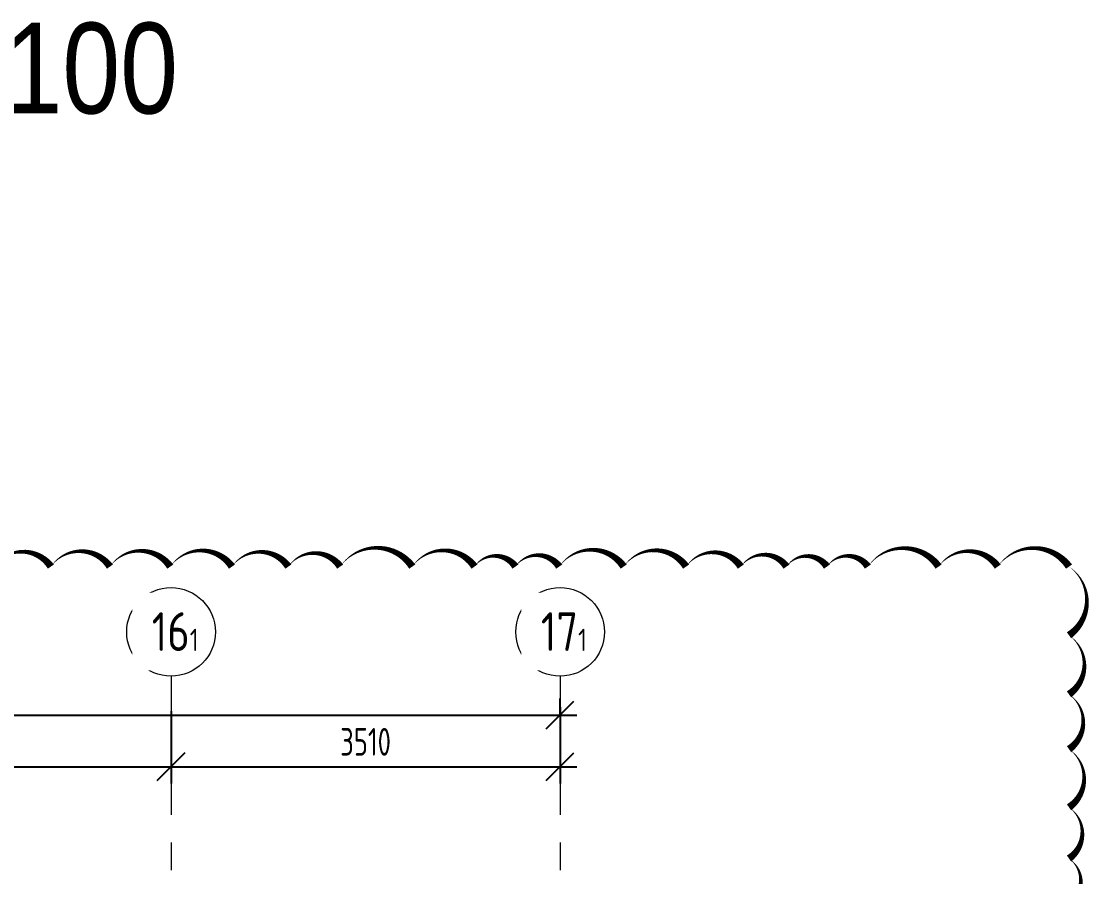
# Model space of a CAD drawing. Header units: millimetres. Extents: x -455656 to 9247092, y 0 to 412358.
# Drawn here: x -159584 to -149938, y 380213 to 387928 of the extents above; entities that cross this region are included whole.
import ezdxf

# ---------------------------------------------------------------- set-up
doc = ezdxf.new("R2010")
doc.units = ezdxf.units.MM
doc.header["$MEASUREMENT"] = 0
doc.header["$PDMODE"] = 3
doc.header["$PDSIZE"] = -4
doc.linetypes.add('CENTER', pattern=[2, 1.25, -0.25, 0.25, -0.25])
doc.layers.get('0').update_dxf_attribs({"color": 250, "lineweight": 9})
doc.layers.get('Defpoints').update_dxf_attribs({"color": 6})
doc.layers.add('подлога', color=250, linetype='Continuous', lineweight=9)
doc.layers.add('Радиаторы', color=250, linetype='Continuous', lineweight=9)
doc.styles.add('Arial', font='ARIALN.TTF')
doc.styles.add('ГОСТ 2.304', font='isocpeur.TTF', dxfattribs={"width": 0.7})
doc.dimstyles.new('СПДС', dxfattribs={"dimscale": 100, "dimtxt": 2.5, "dimasz": 2.5, "dimexe": 1.5, "dimexo": 0, "dimgap": 1, "dimtad": 1, "dimdec": 0, "dimrnd": 1, "dimtxsty": 'ГОСТ 2.304', "dimblk": 'OBLIQUE', "dimcen": 2.5, "dimdle": 1.5, "dimadec": 0, "dimazin": 2, "dimtfac": 0.75, "dimtdec": 0, "dimtmove": 1, "dimatfit": 3, "dimfxl": 1, "dimtolj": 1, "dimarcsym": 1})

# ---------------------------------------------------------------- blocks, each defined once
blk = doc.blocks.new('_Oblique')
at = {"color": 0, "linetype": 'ByBlock', "lineweight": -2}
blk.add_line((-0.5, -0.5), (0.5, 0.5), dxfattribs=at)
blk = doc.blocks.new('*D713')
at = {"layer": 'Defpoints', "color": 0, "lineweight": 30, "ltscale": 100, "transparency": 16777216}
for p in [(-164233.9, 381706.1), (-158233.9, 381705.3), (-158233.9, 381204.2)]:
    blk.add_point(p, dxfattribs=at)
at = {"layer": 'подлога', "color": 0, "lineweight": -2, "ltscale": 100}
for p, q in [((-164233.9, 381706.1), (-164233.9, 381054.2)), ((-158233.9, 381705.3), (-158233.9, 381054.2)), ((-164383.9, 381204.2), (-158083.9, 381204.2))]:
    blk.add_line(p, q, dxfattribs=at)
at = {"layer": 'подлога', "color": 0, "lineweight": -2, "ltscale": 100, "xscale": 250, "yscale": 250, "zscale": 250, "rotation": 180}
blk.add_blockref('_Oblique', (-164233.9, 381204.2), dxfattribs=at)
at = {"layer": 'подлога', "color": 0, "lineweight": -2, "ltscale": 100, "xscale": 250, "yscale": 250, "zscale": 250}
blk.add_blockref('_Oblique', (-158233.9, 381204.2), dxfattribs=at)
at = {"layer": 'подлога', "color": 0, "ltscale": 100, "insert": (-161233.9, 381429.2), "char_height": 250, "attachment_point": 5, "style": 'ГОСТ 2.304'}
blk.add_mtext('\\A1;6000', dxfattribs=at)
blk = doc.blocks.new('*D714')
at = {"layer": 'Defpoints', "color": 0, "lineweight": 30, "ltscale": 100, "transparency": 16777216}
for p in [(-158233.9, 381705.3), (-154723.9, 381742.3), (-154723.9, 381204.2)]:
    blk.add_point(p, dxfattribs=at)
at = {"layer": 'подлога', "color": 0, "lineweight": -2, "ltscale": 100}
for p, q in [((-158233.9, 381705.3), (-158233.9, 381054.2)), ((-154723.9, 381742.3), (-154723.9, 381054.2)), ((-158383.9, 381204.2), (-154573.9, 381204.2))]:
    blk.add_line(p, q, dxfattribs=at)
at = {"layer": 'подлога', "color": 0, "lineweight": -2, "ltscale": 100, "xscale": 250, "yscale": 250, "zscale": 250, "rotation": 180}
blk.add_blockref('_Oblique', (-158233.9, 381204.2), dxfattribs=at)
at = {"layer": 'подлога', "color": 0, "lineweight": -2, "ltscale": 100, "xscale": 250, "yscale": 250, "zscale": 250}
blk.add_blockref('_Oblique', (-154723.9, 381204.2), dxfattribs=at)
at = {"layer": 'подлога', "color": 0, "ltscale": 100, "insert": (-156478.9, 381429.2), "char_height": 250, "attachment_point": 5, "style": 'ГОСТ 2.304'}
blk.add_mtext('\\A1;3510', dxfattribs=at)
blk = doc.blocks.new('*D751')
at = {"layer": 'Defpoints', "color": 0, "lineweight": 30, "ltscale": 100, "transparency": 16777216}
for p in [(-218233.9, 381670.7), (-154723.9, 381670.7), (-154723.9, 381670.7)]:
    blk.add_point(p, dxfattribs=at)
at = {"layer": 'подлога', "color": 0, "lineweight": -2, "ltscale": 100}
for p, q in [((-218233.9, 381670.7), (-218233.9, 381820.7)), ((-154723.9, 381670.7), (-154723.9, 381820.7)), ((-218383.9, 381670.7), (-154573.9, 381670.7))]:
    blk.add_line(p, q, dxfattribs=at)
at = {"layer": 'подлога', "color": 0, "lineweight": -2, "ltscale": 100, "xscale": 250, "yscale": 250, "zscale": 250, "rotation": 180}
blk.add_blockref('_Oblique', (-218233.9, 381670.7), dxfattribs=at)
at = {"layer": 'подлога', "color": 0, "lineweight": -2, "ltscale": 100, "xscale": 250, "yscale": 250, "zscale": 250}
blk.add_blockref('_Oblique', (-154723.9, 381670.7), dxfattribs=at)
at = {"layer": 'подлога', "color": 0, "ltscale": 100, "insert": (-186478.9, 381895.7), "char_height": 250, "attachment_point": 5, "style": 'ГОСТ 2.304'}
blk.add_mtext('\\A1;63510', dxfattribs=at)

msp = doc.modelspace()

# ---------------------------------------------------------------- linework, layer by layer
at = {"layer": 'подлога', "linetype": 'CENTER', "ltscale": 1000}
for p, q in [((-158233.9, 382020.7), (-158233.9, 326288.3)), ((-154723.9, 382020.7), (-154723.9, 326288.3))]:
    msp.add_line(p, q, dxfattribs=at)
at = {"layer": 'подлога', "ltscale": 0.5}
for centre in [(-158233.9, 382420.7), (-154723.9, 382420.7)]:
    msp.add_circle(centre, 400, dxfattribs=at)

# ---------------------------------------------------------------- texts
at = {"layer": 'подлога', "style": 'Arial'}
msp.add_text('План 1 этажа. М1:100', height=818.828, dxfattribs=at).set_placement((-167705.5, 387097.4))

# ---------------------------------------------------------------- dimensions: what is measured, and where the dimension line sits
at = {"layer": 'подлога', "ltscale": 100}
for base, p1, p2, picture, middle in [((-158233.9, 381204.2), (-164233.9, 381706.1), (-158233.9, 381705.3), '*D713', (-161233.9, 381429.2)), ((-154723.9, 381204.2), (-158233.9, 381705.3), (-154723.9, 381742.3), '*D714', (-156478.9, 381429.2))]:
    dim = msp.add_linear_dim(base=base, p1=p1, p2=p2, dimstyle='СПДС', dxfattribs=at)
    dim.commit()
    dim.dimension.update_dxf_attribs({"geometry": picture, "text_midpoint": middle})

# ---------------------------------------------------------------- next in the draw order: texts
at = {"layer": 'подлога', "char_height": 350, "width": 123.867, "attachment_point": 1, "line_spacing_factor": 1.149209, "style": 'ГОСТ 2.304', "bg_fill": 2}
for s, insert in [('{\\W0.8;16\\H0.57143x;1}', (-158408, 382598.4)), ('{\\W0.8;17\\H0.57143x;1}', (-154898, 382598.4))]:
    msp.add_mtext(s, dxfattribs=dict(at, insert=insert))

# ---------------------------------------------------------------- next in the draw order: linework, layer by layer
at = {"layer": 'Радиаторы', "color": 1, "lineweight": 30}
msp.add_lwpolyline([(-159833.3, 383009.9, 0, 66.7, -0.520567), (-159317.4, 383009.9, 0, 66.7, -0.520567), (-158784.9, 383009.9, 0, 66.7, -0.520567), (-158240.1, 383009.9, 0, 66.7, -0.520567), (-157684.1, 383009.9, 0, 66.7, -0.520567), (-157175.5, 383009.9, 0, 66.7, -0.520567), (-156708, 383009.9, 0, 66.7, -0.520567), (-156057.8, 383009.9, 0, 66.7, -0.520567), (-155496.4, 383009.9, 0, 66.7, -0.520567), (-155127.1, 383009.9, 0, 66.7, -0.520567), (-154732.2, 383009.9, 0, 66.7, -0.520567), (-154150.3, 383009.9, 0, 66.7, -0.520567), (-153587.3, 383009.9, 0, 66.7, -0.520567), (-153093.7, 383009.9, 0, 66.7, -0.520567), (-152681.9, 383009.9, 0, 66.7, -0.520567), (-152316.9, 383009.9, 0, 66.7, -0.520567), (-151947.7, 383009.9, 0, 66.7, -0.520567), (-151309.5, 383009.9, 0, 66.7, -0.520567), (-150775.8, 383009.9, 0, 66.7, -0.520567), (-150133.2, 383009.9, 0, 66.7, -0.520567), (-150133.2, 382390.1, 0, 66.7, -0.520567), (-150133.2, 381857.2, 0, 66.7, -0.520567), (-150133.2, 381362.4, 0, 66.7, -0.520567), (-150133.2, 380837.4, 0, 66.7, -0.520567), (-150133.2, 380375.9, 0, 66.7, -0.520567), (-150133.2, 379964.4, 0, 66.7, -0.520567)], format="xyseb", dxfattribs=at)

# ---------------------------------------------------------------- next in the draw order: dimensions: what is measured, and where the dimension line sits
at = {"layer": 'подлога', "ltscale": 100}
dim = msp.add_linear_dim(base=(-154723.9, 381670.7), p1=(-218233.9, 381670.7), p2=(-154723.9, 381670.7), dimstyle='СПДС', dxfattribs=at)
dim.commit()
dim.dimension.update_dxf_attribs({"geometry": '*D751', "text_midpoint": (-186478.9, 381895.7)})

doc.saveas('drawing.dxf')
